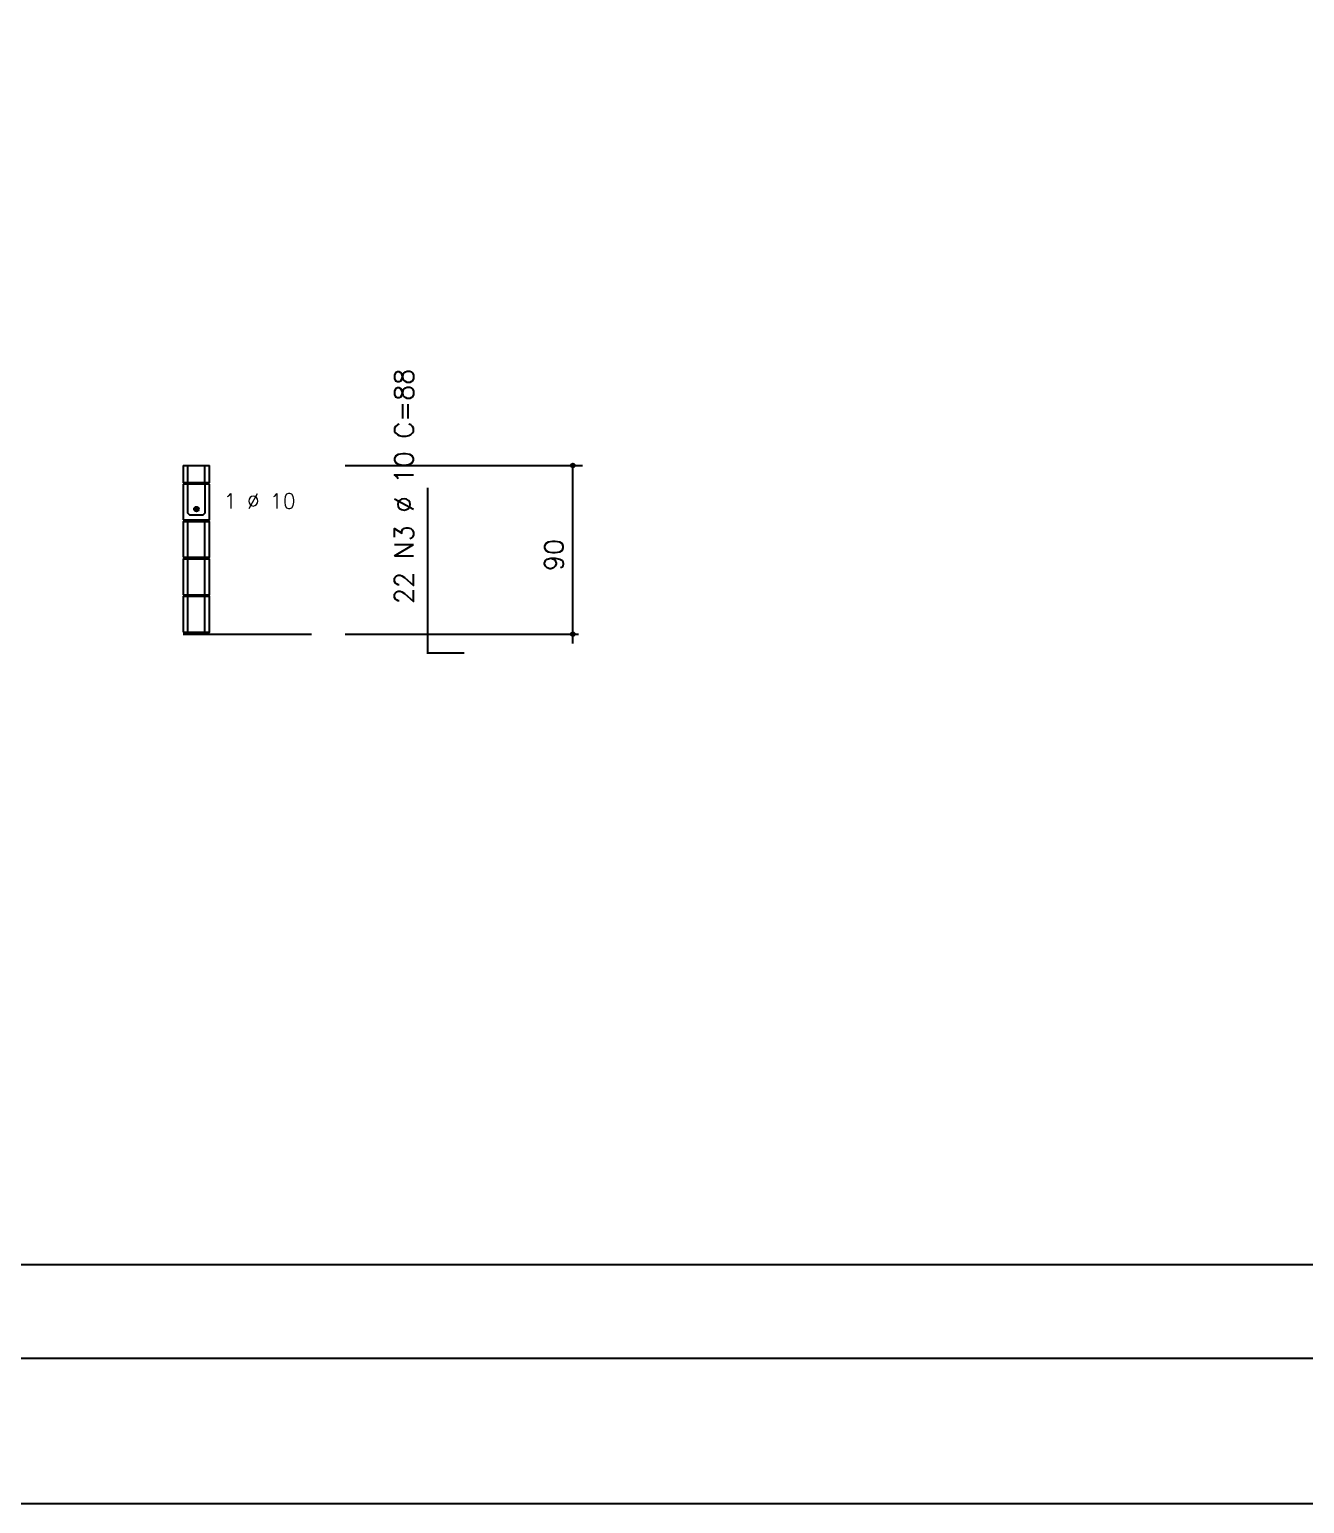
# Model space of a CAD drawing. Extents: x -1.9 to 86, y -1.6 to 61.
# Drawn here: x 36.5 to 50.11, y -1.55 to 14.19 of the extents above; entities that cross this region are included whole.
import ezdxf

# ---------------------------------------------------------------- set-up
doc = ezdxf.new("R2010")
doc.units = 0
doc.header["$MEASUREMENT"] = 0
doc.linetypes.add('HIDDEN', pattern=[9.525, 6.35, -3.175])
doc.layers.get('Defpoints').update_dxf_attribs({"linetype": 'CONTINUOUS'})
for name, color, linetype in [('ARQ_FOLHA', 7, 'CONTINUOUS'), ('PENA_01', 1, 'CONTINUOUS'), ('PENA_02', 2, 'CONTINUOUS'), ('PENA_03', 3, 'CONTINUOUS'), ('PENA_05', 5, 'CONTINUOUS')]:
    doc.layers.add(name, color=color, linetype=linetype)
doc.styles.get("Standard").update_dxf_attribs({"font": 'ROMANS.SHX'})

msp = doc.modelspace()

# ---------------------------------------------------------------- linework, layer by layer
at = {"layer": 'ARQ_FOLHA', "color": 1}
for points in [[(0, 0), (84.1, 0), (84.1, 59.4), (0, 59.4)], [(2.5, 1), (83.1, 1), (83.1, 58.4), (2.5, 58.4)]]:
    msp.add_lwpolyline(points, close=True, dxfattribs=at)
at = {"layer": 'Defpoints', "color": 8, "linetype": 'HIDDEN', "ltscale": 100}
msp.add_lwpolyline([(-1.95, 60.95), (-1.95, -1.55), (86.05, -1.55), (86.05, 60.95)], close=True, dxfattribs=at)
at = {"layer": 'PENA_01', "linetype": 'Continuous'}
for p, q in [((39.868, 9.531), (42.399, 9.531)), ((42.299, 7.63), (42.299, 9.531)), ((39.868, 7.731), (42.357, 7.731))]:
    msp.add_line(p, q, dxfattribs=at)
at = {"layer": 'PENA_02', "linetype": 'Continuous'}
for centre, radius in [((42.299, 9.531), 0.02), ((42.299, 9.531), 0.01), ((42.299, 7.731), 0.02), ((42.299, 7.731), 0.01)]:
    msp.add_circle(centre, radius, dxfattribs=at)
at = {"layer": 'PENA_03', "linetype": 'Continuous'}
for p, q in [((38.139, 9.531), (38.419, 9.531)), ((38.189, 9.351), (38.189, 9.531)), ((38.369, 9.351), (38.369, 9.531)), ((38.419, 9.331), (38.139, 9.331)), ((38.139, 9.331), (38.139, 8.951)), ((38.189, 8.551), (38.189, 8.931)), ((38.369, 8.551), (38.369, 8.931)), ((38.189, 8.151), (38.189, 8.531)), ((38.369, 8.151), (38.369, 8.531)), ((38.189, 7.751), (38.189, 8.131)), ((38.369, 7.751), (38.369, 8.131)), ((38.139, 7.731), (39.51, 7.731))]:
    msp.add_line(p, q, dxfattribs=at)
for points in [[(38.139, 9.531), (38.139, 9.351), (38.419, 9.351), (38.419, 9.531)], [(38.139, 8.951), (38.419, 8.951), (38.419, 9.331)], [(38.369, 9.331), (38.369, 9.021), (38.349, 9.001), (38.209, 9.001), (38.189, 9.021), (38.189, 9.331)], [(38.139, 8.551), (38.419, 8.551), (38.419, 8.931), (38.139, 8.931), (38.139, 8.551)], [(38.139, 8.151), (38.419, 8.151), (38.419, 8.531), (38.139, 8.531), (38.139, 8.151)], [(38.139, 7.751), (38.419, 7.751), (38.419, 8.131), (38.139, 8.131), (38.139, 7.751)]]:
    msp.add_lwpolyline(points, dxfattribs=at)
msp.add_circle((38.281, 9.066), 0.025, dxfattribs=at)
for points in [[(38.306, 9.066), (38.268, 9.087), (38.257, 9.074)], [(38.306, 9.066), (38.257, 9.074), (38.257, 9.057)], [(38.306, 9.066), (38.257, 9.057), (38.268, 9.044)], [(38.306, 9.066), (38.285, 9.09), (38.268, 9.087)], [(38.306, 9.066), (38.268, 9.044), (38.285, 9.041)], [(38.306, 9.066), (38.3, 9.082), (38.285, 9.09)], [(38.306, 9.066), (38.285, 9.041), (38.3, 9.049)], [(38.306, 9.066), (38.3, 9.049), (38.306, 9.066)]]:
    msp.add_solid(points, dxfattribs=at)
at = {"layer": 'PENA_05', "linetype": 'Continuous'}
for p, q in [((40.749, 7.531), (40.749, 9.291)), ((40.739, 7.531), (41.139, 7.531))]:
    msp.add_line(p, q, dxfattribs=at)

# ---------------------------------------------------------------- texts
at = {"layer": 'PENA_03', "linetype": 'Continuous'}
for s, p in [('22 N3 %%c 10 C=88', (40.596, 8.053)), ('90', (42.196, 8.404))]:
    msp.add_text(s, height=0.2, rotation=90, dxfattribs=at).set_placement(p)
msp.add_text('1 %%c 10', height=0.16, dxfattribs=at).set_placement((38.571, 9.072))

doc.saveas('drawing.dxf')
